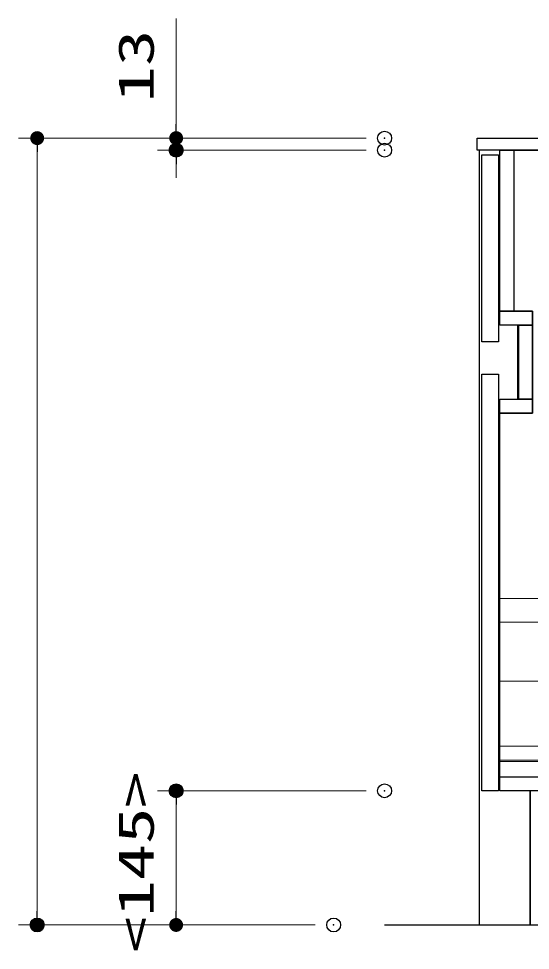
# Model space of a CAD drawing. Units: millimetres, scale not verified. Extents: x -9797 to 9797, y -4555 to 4555.
# Drawn here: x -4792 to -4240, y -1888 to -882 of the extents above; entities that cross this region are included whole.
import ezdxf
from ezdxf.enums import TextEntityAlignment as Align

# ---------------------------------------------------------------- set-up
doc = ezdxf.new("R2010")
doc.units = ezdxf.units.MM
doc.header["$LTSCALE"] = 30
doc.header["$PDMODE"] = 32
doc.header["$PDSIZE"] = 15
for name, color, linetype, lineweight in [('0-0_0', 7, 'Continuous', 25), ('0-1_細線ﾚｲﾔｰ', 91, 'Continuous', 9), ('0-2_寸法ﾚｲﾔｰ', 30, 'Continuous', 13), ('0-3_DEFPOINTS', 7, 'Continuous', 25), ('0-4_1', 7, 'Continuous', 25), ('0-7_KABE', 4, 'Continuous', 25)]:
    doc.layers.add(name, color=color, linetype=linetype, lineweight=lineweight)
doc.styles.add('ＭＳ ゴシック', font='')
doc.styles.get('ＭＳ ゴシック').set_extended_font_data('MS Gothic')

# ---------------------------------------------------------------- blocks, each defined once
blk = doc.blocks.new('_DOT')
at = {"layer": '0-0_0', "color": 30}
blk.add_line((-15, 0), (-30, 0), dxfattribs=at)
for points in [[(0, 0), (-15, 0), (-14.88, 1.88)], [(0, 0), (-14.88, -1.88), (-15, 0)], [(0, 0), (-14.88, 1.88), (-14.53, 3.73)], [(0, 0), (-14.53, -3.73), (-14.88, -1.88)], [(0, 0), (-14.53, 3.73), (-13.95, 5.52)], [(0, 0), (-13.95, -5.52), (-14.53, -3.73)], [(0, 0), (-13.95, 5.52), (-13.14, 7.23)], [(0, 0), (-13.14, -7.23), (-13.95, -5.52)], [(0, 0), (-13.14, 7.23), (-12.14, 8.82)], [(0, 0), (-12.14, -8.82), (-13.14, -7.23)], [(0, 0), (-12.14, 8.82), (-10.93, 10.27)], [(0, 0), (-10.93, -10.27), (-12.14, -8.82)], [(0, 0), (-10.93, 10.27), (-9.56, 11.56)], [(0, 0), (-9.56, -11.56), (-10.93, -10.27)], [(0, 0), (-9.56, 11.56), (-8.04, 12.66)], [(0, 0), (-8.04, -12.66), (-9.56, -11.56)], [(0, 0), (-8.04, 12.66), (-6.39, 13.57)], [(0, 0), (-6.39, -13.57), (-8.04, -12.66)], [(0, 0), (-6.39, 13.57), (-4.64, 14.27)], [(0, 0), (-4.64, -14.27), (-6.39, -13.57)], [(0, 0), (-4.64, 14.27), (-2.81, 14.73)], [(0, 0), (-2.81, -14.73), (-4.64, -14.27)], [(0, 0), (-2.81, 14.73), (-0.94, 14.97)], [(0, 0), (-0.94, -14.97), (-2.81, -14.73)], [(0, 0), (-0.94, 14.97), (0.94, 14.97)], [(0, 0), (0.94, -14.97), (-0.94, -14.97)], [(0, 0), (0.94, 14.97), (2.81, 14.73)], [(0, 0), (2.81, 14.73), (4.64, 14.27)], [(0, 0), (4.64, 14.27), (6.39, 13.57)], [(0, 0), (6.39, 13.57), (8.04, 12.66)], [(0, 0), (8.04, 12.66), (9.56, 11.56)], [(0, 0), (9.56, 11.56), (10.93, 10.27)], [(0, 0), (10.93, 10.27), (12.14, 8.82)], [(0, 0), (12.14, 8.82), (13.14, 7.23)], [(0, 0), (13.14, 7.23), (13.95, 5.52)], [(0, 0), (13.95, 5.52), (14.53, 3.73)], [(0, 0), (14.53, 3.73), (14.88, 1.88)], [(0, 0), (14.88, 1.88), (15, 0)], [(0, 0), (2.81, -14.73), (0.94, -14.97)], [(0, 0), (4.64, -14.27), (2.81, -14.73)], [(0, 0), (6.39, -13.57), (4.64, -14.27)], [(0, 0), (8.04, -12.66), (6.39, -13.57)], [(0, 0), (9.56, -11.56), (8.04, -12.66)], [(0, 0), (10.93, -10.27), (9.56, -11.56)], [(0, 0), (12.14, -8.82), (10.93, -10.27)], [(0, 0), (13.14, -7.23), (12.14, -8.82)], [(0, 0), (13.95, -5.52), (13.14, -7.23)], [(0, 0), (14.53, -3.73), (13.95, -5.52)], [(0, 0), (14.88, -1.88), (14.53, -3.73)], [(0, 0), (15, 0), (14.88, -1.88)]]:
    blk.add_solid(points, dxfattribs=at)
blk = doc.blocks.new('A$C66026BD6')
at = {"layer": '0-1_細線ﾚｲﾔｰ', "lineweight": 5}
for points in [[(0, 5460), (2280, 5460), (2280, 6225), (0, 6225)], [(12810, 990), (13260, 990), (13260, 6000), (12810, 6000)], [(0, 990), (12810, 990), (12810, 1440), (0, 1440)]]:
    blk.add_lwpolyline(points, close=True, dxfattribs=at)
for points in [[(13260, 5497.5), (13311, 5497.5), (13311, 6187.5), (2280, 6187.5), (2280, 5497.5), (12810, 5497.5)], [(12810, 3552), (0, 3552), (0, 945), (13200, 945), (13200, 990)], [(13260, 1539), (13500, 1539), (13500, 2391), (13260, 2391)]]:
    blk.add_lwpolyline(points, dxfattribs=at)
blk = doc.blocks.new('A$C66036362')
at = {"layer": '0-0_0'}
for points in [[(0, 0), (0, -25110), (-16980, -25110), (-16980, -20760), (-18330, -20760), (-18330, -8520), (-17280, -8520), (-17280, -5220), (-18330, -5220), (-18330, 0)], [(-18330, 0), (-17880, 0), (-17880, -5220), (-18330, -5220)], [(-450, 0), (-375, 0), (-375, -25110), (-450, -25110)], [(-15, 0), (-375, 0), (-375, -3000), (-15, -3000)], [(-18915, -150), (-18375, -150), (-18375, -6210), (-18915, -6210)], [(-18330, -5220), (-17280, -5220), (-17280, -5670), (-18330, -5670)], [(-17748, -5670), (-17730, -5670), (-17730, -8070), (-17748, -8070)], [(-17730, -5670), (-17280, -5670), (-17280, -8070), (-17730, -8070)], [(-18915, -7260), (-18375, -7260), (-18375, -20760), (-18915, -20760)], [(-18330, -8070), (-17280, -8070), (-17280, -8520), (-18330, -8520)], [(-15, -17610), (-375, -17610), (-375, -25110), (-15, -25110)], [(-18330, -20310), (-9450, -20310), (-9450, -20760), (-18330, -20760)], [(-4800, -20235), (-9900, -20235), (-9900, -20310), (-4800, -20310)], [(-5850, -20310), (-4350, -20310), (-4350, -20760), (-5850, -20760)], [(-450, -20235), (-4800, -20235), (-4800, -20310), (-450, -20310)], [(-1050, -20310), (-450, -20310), (-450, -20760), (-1050, -20760)]]:
    blk.add_lwpolyline(points, close=True, dxfattribs=at)
at = {"layer": '0-4_1'}
blk.add_lwpolyline([(-17340, -20760), (-17364, -20760), (-17364, -25110), (-17340, -25110)], close=True, dxfattribs=at)
at = {"layer": '0-1_細線ﾚｲﾔｰ'}
blk.add_blockref('A$C66026BD6', (-18375, -20760), dxfattribs=at)

msp = doc.modelspace()

# ---------------------------------------------------------------- linework, layer by layer
at = {"layer": '0-0_0'}
for points in [[(-4297.23, -1010.93), (-3397.23, -1010.93), (-3397.23, -1023.93), (-4297.23, -1023.93)], [(-4295.23, -1860.93), (-3399.23, -1860.93), (-3399.23, -1023.93), (-4295.23, -1023.93)]]:
    msp.add_lwpolyline(points, close=True, dxfattribs=at)
at = {"layer": '0-2_寸法ﾚｲﾔｰ'}
for p, q in [((-4622.23, -1010.93), (-4622.23, -881.88)), ((-4622.23, -995.93), (-4622.23, -980.93)), ((-4417.23, -1010.93), (-4792.23, -1010.93)), ((-4417.23, -1010.93), (-4642.23, -1010.93)), ((-4622.23, -1010.93), (-4622.23, -1023.93)), ((-4772.23, -1025.93), (-4772.23, -1845.93)), ((-4417.23, -1023.93), (-4642.23, -1023.93)), ((-4622.23, -1038.93), (-4622.23, -1053.93)), ((-4417.23, -1715.93), (-4642.23, -1715.93)), ((-4622.23, -1845.93), (-4622.23, -1730.93)), ((-4472.23, -1860.93), (-4792.23, -1860.93)), ((-4472.23, -1860.93), (-4642.23, -1860.93))]:
    msp.add_line(p, q, dxfattribs=at)
at = {"layer": '0-3_DEFPOINTS'}
for p in [(-4397.23, -1010.93), (-4622.23, -1023.93), (-4397.23, -1023.93), (-4622.23, -1715.93), (-4397.23, -1715.93), (-4772.23, -1860.93), (-4452.23, -1860.93)]:
    msp.add_point(p, dxfattribs=at)
at = {"layer": '0-7_KABE'}
msp.add_line((-4397.23, -1860.93), (-3297.23, -1860.93), dxfattribs=at)

# ---------------------------------------------------------------- block references
at = {"layer": '0-2_寸法ﾚｲﾔｰ', "xscale": 0.5, "yscale": 0.5}
for p, rotation in [((-4622.23, -1010.93), 270), ((-4772.23, -1010.93), 90), ((-4622.23, -1023.93), 90), ((-4622.23, -1715.93), 90), ((-4772.23, -1860.93), 270), ((-4622.23, -1860.93), 270)]:
    msp.add_blockref('_DOT', p, dxfattribs=dict(at, rotation=rotation))
at = {"layer": '0-4_1', "xscale": 0.03333333, "yscale": 0.03333333}
msp.add_blockref('A$C66036362', (-3661.73, -1023.93), dxfattribs=at)

# ---------------------------------------------------------------- texts
at = {"layer": '0-2_寸法ﾚｲﾔｰ', "style": 'ＭＳ ゴシック', "width": 1.5}
for s, p in [('13', (-4634.83, -972.36)), ('<145>', (-4634.83, -1891.28))]:
    msp.add_text(s, height=38.49, rotation=90, dxfattribs=at).set_placement(p, align=Align.BOTTOM_LEFT)

doc.saveas('drawing.dxf')
